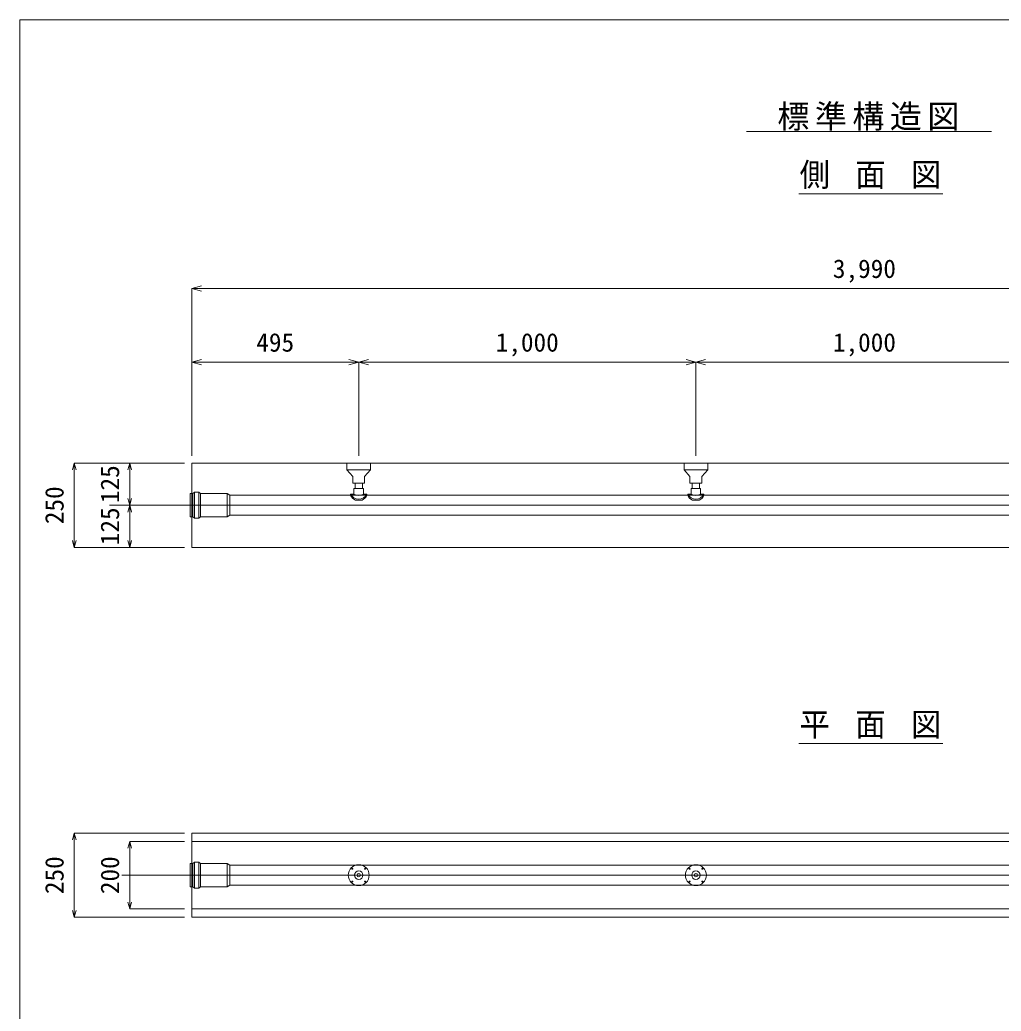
# Model space of a CAD drawing. Units: millimetres, scale not verified. Extents: x -4200 to 7965, y -2940 to 2940.
# Drawn here: x -4200 to -1290, y 0 to 2940 of the extents above; entities that cross this region are included whole.
import ezdxf
from ezdxf.enums import TextEntityAlignment as Align

# ---------------------------------------------------------------- set-up
doc = ezdxf.new("R2010")
doc.units = ezdxf.units.MM
doc.header["$LTSCALE"] = 30
for name, color, linetype, lineweight in [('0-1_ブロック', 7, 'Continuous', 9), ('2-1', 7, 'Continuous', 18), ('2-2', 4, 'Continuous', 9), ('2-4', 7, 'Continuous', 18), ('2-6', 4, 'Continuous', 9)]:
    doc.layers.add(name, color=color, linetype=linetype, lineweight=lineweight)
doc.styles.add('ＭＳ ゴシック', font='')
doc.styles.get('ＭＳ ゴシック').set_extended_font_data('MS Gothic')

msp = doc.modelspace()

# ---------------------------------------------------------------- linework, layer by layer
at = {"layer": '0-1_ブロック', "color": 5}
for p, q in [((-4200, 2940), (-4200, -2940)), ((4200, 2940), (-4200, 2940))]:
    msp.add_line(p, q, dxfattribs=at)
at = {"layer": '2-1', "color": 3}
for p, q in [((-3689.93, 1625.51), (-3689.93, 1375.51)), ((-3689.93, 1625.51), (300.07, 1625.51)), ((-3689.93, 1375.51), (300.07, 1375.51)), ((-3689.93, 528.38), (-3689.93, 278.38)), ((-3689.93, 528.38), (300.07, 528.38)), ((-3689.93, 503.38), (300.07, 503.38)), ((-3689.93, 303.38), (300.07, 303.38)), ((-3689.93, 278.38), (300.07, 278.38))]:
    msp.add_line(p, q, dxfattribs=at)
at = {"layer": '2-1'}
for p, q in [((-3934.4, 1500.51), (484.75, 1500.51)), ((-3897.89, 403.38), (484.75, 403.38))]:
    msp.add_line(p, q, dxfattribs=at)
for centre, radius in [((-3194.93, 403.38), 31), ((-3194.93, 403.38), 12.5), ((-2194.93, 403.38), 31), ((-2194.93, 403.38), 12.5), ((-3194.93, 403.38), 5), ((-2194.93, 403.38), 5)]:
    msp.add_circle(centre, radius, dxfattribs=at)
for centre, major_axis in [((-3214.03, 422.45), (-1.41, 1.41)), ((-3175.81, 422.46), (1.41, 1.41)), ((-2214.03, 422.45), (-1.41, 1.41)), ((-2175.81, 422.46), (1.41, 1.41)), ((-3213.93, 384.14), (1.41, 1.41)), ((-3175.81, 384.34), (-1.41, 1.41)), ((-2213.93, 384.14), (1.41, 1.41)), ((-2175.81, 384.34), (-1.41, 1.41))]:
    msp.add_ellipse(centre, major_axis=major_axis, ratio=0.7, dxfattribs=at)
at = {"layer": '2-2'}
for p, q in [((-3694.93, 1534.76), (-3694.93, 1466.26)), ((-3694.93, 1534.76), (-3694.93, 1466.26)), ((-3694.93, 1534.76), (-3686.67, 1534.76)), ((-3686.67, 1534.76), (-3682.17, 1539.26)), ((-3686.67, 1466.26), (-3686.67, 1534.76)), ((-3682.17, 1539.26), (-3668.74, 1539.26)), ((-3682.17, 1461.76), (-3682.17, 1539.26)), ((-3668.74, 1539.26), (-3664.24, 1534.76)), ((-3668.74, 1461.76), (-3668.74, 1539.26)), ((-3664.24, 1534.76), (-3584.93, 1534.76)), ((-3664.24, 1534.76), (-3664.24, 1466.26)), ((-3584.93, 1466.26), (-3584.93, 1534.76)), ((-3584.93, 1534.76), (-3577.57, 1530.51)), ((-3577.57, 1470.51), (-3577.57, 1530.51)), ((-3230.51, 1530.51), (-3577.57, 1530.51)), ((-151.77, 1530.51), (-3249.48, 1530.51)), ((-3584.93, 1466.26), (-3577.57, 1470.51)), ((-3528.48, 1470.51), (-3577.57, 1470.51)), ((-151.77, 1470.51), (-3562.9, 1470.51)), ((-3694.93, 1466.26), (-3686.67, 1466.26)), ((-3686.67, 1466.26), (-3682.17, 1461.76)), ((-3682.17, 1461.76), (-3668.74, 1461.76)), ((-3668.74, 1461.76), (-3664.24, 1466.26)), ((-3664.24, 1466.26), (-3584.93, 1466.26)), ((-3686.67, 437.63), (-3682.17, 442.13)), ((-3682.17, 442.13), (-3668.74, 442.13)), ((-3682.17, 364.63), (-3682.17, 442.13)), ((-3668.74, 442.13), (-3664.24, 437.63)), ((-3668.74, 364.63), (-3668.74, 442.13)), ((-3694.93, 437.63), (-3694.93, 369.13)), ((-3694.93, 437.63), (-3694.93, 369.13)), ((-3694.93, 437.63), (-3686.67, 437.63)), ((-3686.67, 369.13), (-3686.67, 437.63)), ((-3664.24, 437.63), (-3584.93, 437.63)), ((-3664.24, 437.63), (-3664.24, 369.13)), ((-3584.93, 369.13), (-3584.93, 437.63)), ((-3584.93, 437.63), (-3577.57, 433.38)), ((-3577.57, 373.38), (-3577.57, 433.38)), ((-3183.49, 433.38), (-3577.57, 433.38)), ((-151.77, 433.38), (-3249.48, 433.38)), ((-3694.93, 369.13), (-3686.67, 369.13)), ((-3686.67, 369.13), (-3682.17, 364.63)), ((-3682.17, 364.63), (-3668.74, 364.63)), ((-3668.74, 364.63), (-3664.24, 369.13)), ((-3664.24, 369.13), (-3584.93, 369.13)), ((-3584.93, 369.13), (-3577.57, 373.38)), ((-3530.38, 373.38), (-3577.57, 373.38)), ((-151.77, 373.38), (-3538.43, 373.38))]:
    msp.add_line(p, q, dxfattribs=at)
at = {"layer": '2-4', "color": 4, "lineweight": 9}
for p, q in [((-3689.93, 2142.95), (-3660.95, 2150.71)), ((-3689.93, 2142.95), (300.07, 2142.95)), ((-3689.93, 2142.95), (-3660.95, 2135.18)), ((-3689.93, 2142.95), (-3689.93, 1924.39)), ((-3689.93, 1924.39), (-3660.95, 1932.16)), ((-3689.93, 1924.39), (-3194.93, 1924.39)), ((-3689.93, 1924.39), (-3660.95, 1916.63)), ((-3689.93, 1924.39), (-3689.93, 1646.77)), ((-3194.93, 1924.39), (-3223.91, 1932.16)), ((-3194.93, 1924.39), (-3223.91, 1916.63)), ((-3194.93, 1924.39), (-3165.95, 1932.16)), ((-3194.93, 1924.39), (-3194.93, 1646.77)), ((-3194.93, 1924.39), (-2194.93, 1924.39)), ((-3194.93, 1924.39), (-3165.95, 1916.63)), ((-2194.93, 1924.39), (-2223.91, 1932.16)), ((-2194.93, 1924.39), (-2223.91, 1916.63)), ((-2194.93, 1924.39), (-2165.95, 1932.16)), ((-2194.93, 1924.39), (-2194.93, 1646.77)), ((-2194.93, 1924.39), (-1194.93, 1924.39)), ((-2194.93, 1924.39), (-2165.95, 1916.63))]:
    msp.add_line(p, q, dxfattribs=at)
at = {"layer": '2-4'}
for p, q in [((-3159.93, 1605.51), (-3159.93, 1625.51)), ((-2159.93, 1605.51), (-2159.93, 1625.51)), ((-3229.93, 1605.51), (-3212.43, 1585.51)), ((-3177.43, 1585.51), (-3159.93, 1605.51)), ((-2229.93, 1605.51), (-2212.43, 1585.51)), ((-2177.43, 1585.51), (-2159.93, 1605.51)), ((-3212.43, 1565.51), (-3212.43, 1585.51)), ((-3177.43, 1565.51), (-3212.43, 1565.51)), ((-3205.93, 1565.51), (-3205.93, 1550.51)), ((-3183.93, 1565.51), (-3183.93, 1550.51)), ((-3177.43, 1565.51), (-3177.43, 1585.51)), ((-2212.43, 1565.51), (-2212.43, 1585.51)), ((-2177.43, 1565.51), (-2212.43, 1565.51)), ((-2205.93, 1565.51), (-2205.93, 1550.51)), ((-2183.93, 1565.51), (-2183.93, 1550.51)), ((-2177.43, 1565.51), (-2177.43, 1585.51)), ((-3218.93, 1533.51), (-3218.93, 1530.51)), ((-3218.93, 1533.51), (-3208.93, 1533.51)), ((-3208.93, 1550.51), (-3208.93, 1533.51)), ((-3180.93, 1533.51), (-3170.93, 1533.51)), ((-3170.93, 1533.51), (-3170.93, 1530.51)), ((-2218.93, 1533.51), (-2218.93, 1530.51)), ((-2218.93, 1533.51), (-2208.93, 1533.51)), ((-2208.93, 1550.51), (-2208.93, 1533.51)), ((-2180.93, 1533.51), (-2170.93, 1533.51)), ((-2170.93, 1533.51), (-2170.93, 1530.51)), ((-3204.93, 1515.51), (-3184.93, 1515.51)), ((-2204.93, 1515.51), (-2184.93, 1515.51))]:
    msp.add_line(p, q, dxfattribs=at)
for points in [[(-3159.93, 1605.51), (-3229.93, 1605.51), (-3229.93, 1625.51)], [(-2159.93, 1605.51), (-2229.93, 1605.51), (-2229.93, 1625.51)], [(-3208.93, 1550.51), (-3180.93, 1550.51), (-3180.93, 1533.51)], [(-2208.93, 1550.51), (-2180.93, 1550.51), (-2180.93, 1533.51)]]:
    msp.add_lwpolyline(points, dxfattribs=at)
for centre, radius, start, end in [((-3194.93, 1545.88), 27, 207.26604, 332.73396), ((-3194.93, 1538.87), 25.42, 199.21912, 246.83101), ((-3194.93, 1556.59), 27, 238.76707, 301.23293), ((-3194.93, 1538.87), 25.42, 293.16899, 340.78088), ((-2194.93, 1545.88), 27, 207.26604, 332.73396), ((-2194.93, 1538.87), 25.42, 199.21912, 246.83101), ((-2194.93, 1556.59), 27, 238.76707, 301.23293), ((-2194.93, 1538.87), 25.42, 293.16899, 340.78088)]:
    msp.add_arc(centre, radius, start, end, dxfattribs=at)
at = {"layer": '2-6', "color": 3, "lineweight": 18}
for p, q in [((-2044.8, 2608.63), (-1318.14, 2608.63)), ((-1890.08, 2424.36), (-1462.43, 2424.36)), ((-1890.08, 793.62), (-1462.43, 793.62))]:
    msp.add_line(p, q, dxfattribs=at)
at = {"layer": '2-6'}
for p, q in [((-4038.61, 1625.51), (-4044.05, 1605.22)), ((-4038.61, 1375.51), (-4038.61, 1625.51)), ((-4038.61, 1625.51), (-4033.18, 1605.22)), ((-4038.61, 1625.51), (-3873.99, 1625.51)), ((-3873.99, 1625.51), (-3879.43, 1605.22)), ((-3873.99, 1500.51), (-3873.99, 1625.51)), ((-3873.99, 1625.51), (-3868.55, 1605.22)), ((-3873.99, 1625.51), (-3711.2, 1625.51)), ((-3873.99, 1500.51), (-3879.43, 1520.79)), ((-3873.99, 1500.51), (-3879.43, 1480.22)), ((-3873.99, 1500.51), (-3868.55, 1520.79)), ((-3873.99, 1375.51), (-3873.99, 1500.51)), ((-3873.99, 1500.51), (-3868.55, 1480.22)), ((-3873.99, 1500.51), (-3711.2, 1500.51)), ((-4038.61, 1375.51), (-4044.05, 1395.79)), ((-4038.61, 1375.51), (-4033.18, 1395.79)), ((-3873.99, 1375.51), (-3879.43, 1395.79)), ((-3873.99, 1375.51), (-3868.55, 1395.79)), ((-4038.61, 1375.51), (-3873.99, 1375.51)), ((-3873.99, 1375.51), (-3711.2, 1375.51)), ((-4038.61, 528.38), (-4044.05, 508.1)), ((-4038.61, 278.38), (-4038.61, 528.38)), ((-4038.61, 528.38), (-4033.18, 508.1)), ((-4038.61, 528.38), (-3711.2, 528.38)), ((-3873.99, 503.38), (-3879.43, 483.1)), ((-3873.99, 303.38), (-3873.99, 503.38)), ((-3873.99, 503.38), (-3868.55, 483.1)), ((-3873.99, 503.38), (-3711.2, 503.38)), ((-3873.99, 303.38), (-3879.43, 323.67)), ((-3873.99, 303.38), (-3868.55, 323.67)), ((-4038.61, 278.38), (-4044.05, 298.67)), ((-4038.61, 278.38), (-4033.18, 298.67)), ((-3873.99, 303.38), (-3711.2, 303.38)), ((-4038.61, 278.38), (-3711.2, 278.38))]:
    msp.add_line(p, q, dxfattribs=at)

# ---------------------------------------------------------------- texts
at = {"layer": '2-4', "color": 4, "style": 'ＭＳ ゴシック'}
for s, p in [('3,990', (-1788.68, 2157.95)), ('495', (-3498.68, 1939.39)), ('1,000', (-2788.68, 1939.39)), ('1,000', (-1788.68, 1939.39))]:
    msp.add_text(s, height=54.99, dxfattribs=at).set_placement(p, align=Align.BOTTOM_LEFT)
at = {"layer": '2-6', "style": 'ＭＳ ゴシック'}
for s, p in [('125', (-3888.99, 1506.76)), ('250', (-4053.61, 1444.26)), ('125', (-3888.99, 1381.76)), ('250', (-4053.61, 347.13)), ('200', (-3888.99, 347.13))]:
    msp.add_text(s, height=54.99, rotation=90, dxfattribs=at).set_placement(p, align=Align.BOTTOM_LEFT)
at = {"layer": '2-6', "color": 7, "char_height": 69.68, "attachment_point": 7, "style": 'ＭＳ ゴシック'}
for s, insert in [('\\T1.17;標準構造図', (-1953.37, 2611.11)), ('\\T1.22;\\W0.95;側\\~面\\~図', (-1887.52, 2438.45)), ('\\T1.22;\\W0.95;平\\~面\\~図', (-1887.52, 807.72))]:
    msp.add_mtext(s, dxfattribs=dict(at, insert=insert))

doc.saveas('drawing.dxf')
